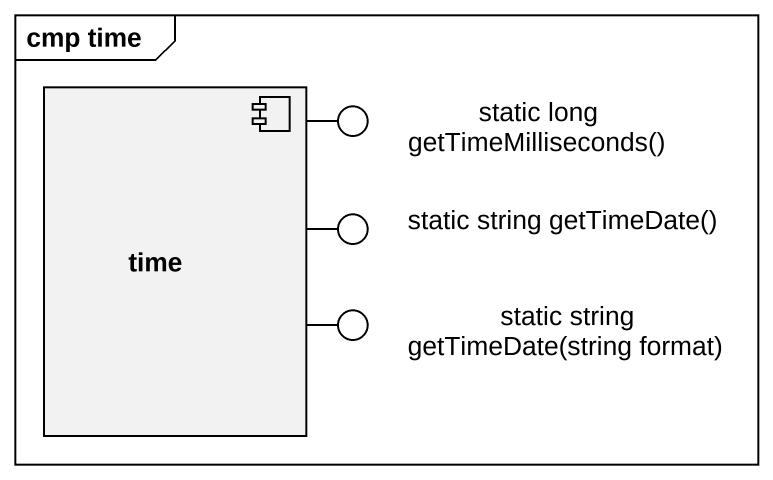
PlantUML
@startuml
mainframe cmp time
component time
() "static long getTimeMilliseconds()" as static_long
() "static string getTimeDate()" as static_string_getTimeDate
() "static string getTimeDate(string format)" as static_string_getTimeDate_2
time -up- static_long
time -right- static_string_getTimeDate
time -right- static_string_getTimeDate_2
@enduml
